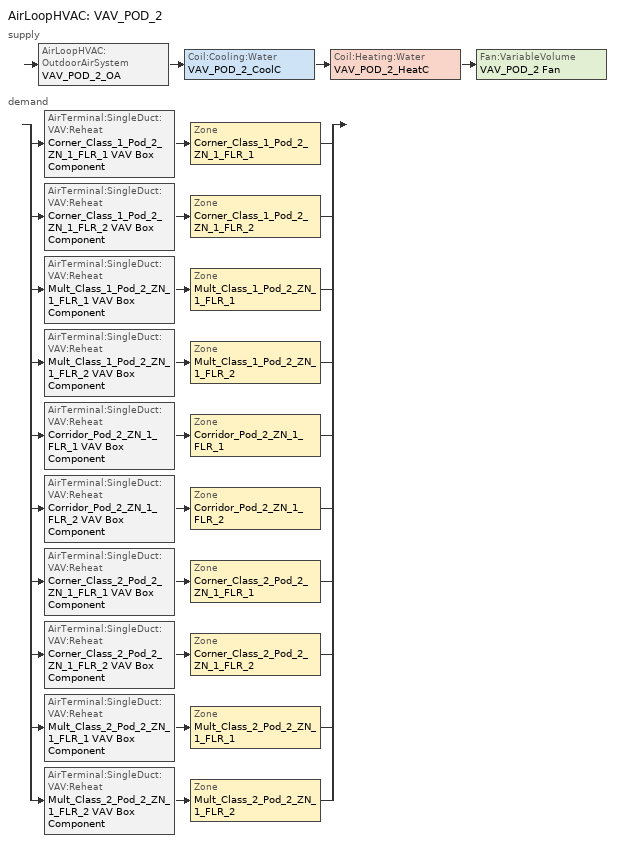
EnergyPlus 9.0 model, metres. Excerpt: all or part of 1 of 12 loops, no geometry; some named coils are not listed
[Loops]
AirLoopHVAC 'VAV_POD_2'
 supply: AirLoopHVAC:OutdoorAirSystem 'VAV_POD_2_OA' > Coil:Cooling:Water 'VAV_POD_2_CoolC' > Coil:Heating:Water 'VAV_POD_2_HeatC' > Fan:VariableVolume 'VAV_POD_2 Fan'
 demand: split
  | AirTerminal:SingleDuct:VAV:Reheat 'Corner_Class_1_Pod_2_ZN_1_FLR_1 VAV Box Component' > Zone 'Corner_Class_1_Pod_2_ZN_1_FLR_1'
  | AirTerminal:SingleDuct:VAV:Reheat 'Corner_Class_1_Pod_2_ZN_1_FLR_2 VAV Box Component' > Zone 'Corner_Class_1_Pod_2_ZN_1_FLR_2'
  | AirTerminal:SingleDuct:VAV:Reheat 'Mult_Class_1_Pod_2_ZN_1_FLR_1 VAV Box Component' > Zone 'Mult_Class_1_Pod_2_ZN_1_FLR_1'
  | AirTerminal:SingleDuct:VAV:Reheat 'Mult_Class_1_Pod_2_ZN_1_FLR_2 VAV Box Component' > Zone 'Mult_Class_1_Pod_2_ZN_1_FLR_2'
  | AirTerminal:SingleDuct:VAV:Reheat 'Corridor_Pod_2_ZN_1_FLR_1 VAV Box Component' > Zone 'Corridor_Pod_2_ZN_1_FLR_1'
  | AirTerminal:SingleDuct:VAV:Reheat 'Corridor_Pod_2_ZN_1_FLR_2 VAV Box Component' > Zone 'Corridor_Pod_2_ZN_1_FLR_2'
  | AirTerminal:SingleDuct:VAV:Reheat 'Corner_Class_2_Pod_2_ZN_1_FLR_1 VAV Box Component' > Zone 'Corner_Class_2_Pod_2_ZN_1_FLR_1'
  | AirTerminal:SingleDuct:VAV:Reheat 'Corner_Class_2_Pod_2_ZN_1_FLR_2 VAV Box Component' > Zone 'Corner_Class_2_Pod_2_ZN_1_FLR_2'
  | AirTerminal:SingleDuct:VAV:Reheat 'Mult_Class_2_Pod_2_ZN_1_FLR_1 VAV Box Component' > Zone 'Mult_Class_2_Pod_2_ZN_1_FLR_1'
  | AirTerminal:SingleDuct:VAV:Reheat 'Mult_Class_2_Pod_2_ZN_1_FLR_2 VAV Box Component' > Zone 'Mult_Class_2_Pod_2_ZN_1_FLR_2'
[Sizing:Zone] Zone Cooling Design Supply Air Temperature Input Method=SupplyAirTemperature; Zone Cooling Design Supply Air Temperature {C}=12.8; Zone Heating Design Supply Air Temperature Input Method=SupplyAirTemperature; Zone Heating Design Supply Air Temperature {C}=40; Zone Cooling Design Supply Air Humidity Ratio {kgWater/kgDryAir}=0.0085; Zone Heating Design Supply Air Humidity Ratio {kgWater/kgDryAir}=0.008; Cooling Design Air Flow Method=DesignDay; Cooling Design Air Flow Rate {m3/s}=0; Cooling Minimum Air Flow {m3/s}=0; Cooling Minimum Air Flow Fraction=0; Heating Design Air Flow Method=DesignDay; Heating Design Air Flow Rate {m3/s}=0; Design Specification Zone Air Distribution Object=VAV_Zone_AirDistribution
Name | Design Specification Outdoor Air Object
Corner_Class_1_Pod_2_ZN_1_FLR_1 | SZ DSOA Corner_Class_1_Pod_2_ZN_1_FLR_1
Corner_Class_1_Pod_2_ZN_1_FLR_2 | SZ DSOA Corner_Class_1_Pod_2_ZN_1_FLR_2
Mult_Class_1_Pod_2_ZN_1_FLR_1 | SZ DSOA Mult_Class_1_Pod_2_ZN_1_FLR_1
Mult_Class_1_Pod_2_ZN_1_FLR_2 | SZ DSOA Mult_Class_1_Pod_2_ZN_1_FLR_2
Corridor_Pod_2_ZN_1_FLR_1 | SZ DSOA Corridor_Pod_2_ZN_1_FLR_1
Corridor_Pod_2_ZN_1_FLR_2 | SZ DSOA Corridor_Pod_2_ZN_1_FLR_2
Corner_Class_2_Pod_2_ZN_1_FLR_1 | SZ DSOA Corner_Class_2_Pod_2_ZN_1_FLR_1
Corner_Class_2_Pod_2_ZN_1_FLR_2 | SZ DSOA Corner_Class_2_Pod_2_ZN_1_FLR_2
Mult_Class_2_Pod_2_ZN_1_FLR_1 | SZ DSOA Mult_Class_2_Pod_2_ZN_1_FLR_1
Mult_Class_2_Pod_2_ZN_1_FLR_2 | SZ DSOA Mult_Class_2_Pod_2_ZN_1_FLR_2
[DesignSpecification:OutdoorAir]
Name | Outdoor Air Method | Outdoor Air Flow per Zone Floor Area {m3/s-m2} | Outdoor Air Flow per Person {m3/s-person}
SZ DSOA Corner_Class_1_Pod_2_ZN_1_FLR_1; SZ DSOA Corner_Class_1_Pod_2_ZN_1_FLR_2; SZ DSOA Mult_Class_1_Pod_2_ZN_1_FLR_1; SZ DSOA Mult_Class_1_Pod_2_ZN_1_FLR_2; SZ DSOA Corner_Class_2_Pod_2_ZN_1_FLR_1; SZ DSOA Corner_Class_2_Pod_2_ZN_1_FLR_2; SZ DSOA Mult_Class_2_Pod_2_ZN_1_FLR_1; SZ DSOA Mult_Class_2_Pod_2_ZN_1_FLR_2 | Flow/Area | 0.00238745
SZ DSOA Corridor_Pod_2_ZN_1_FLR_1; SZ DSOA Corridor_Pod_2_ZN_1_FLR_2 | Flow/Area | 0.000304781
Design_Spec_OA_Classroom | Sum | 0.000609562 | 0.00471921
Design_Spec_OA_Corridor | Sum | 0.000304781 | 1e-08
[DesignSpecification:ZoneAirDistribution] Zone Air Distribution Effectiveness in Cooling Mode=1; Zone Air Distribution Effectiveness in Heating Mode=1
Name | Minimum Zone Ventilation Efficiency
VAV_Zone_AirDistribution | 0.6
Design_Spec_ZAD_1
[Sizing:System]
VAV_POD_2: Type of Load to Size On=Sensible; Design Outdoor Air Flow Rate {m3/s}=7.5943; Central Heating Maximum System Air Flow Ratio=0.3; Preheat Design Temperature {C}=7; Preheat Design Humidity Ratio {kgWater/kgDryAir}=0.008; Precool Design Temperature {C}=12.8; Precool Design Humidity Ratio {kgWater/kgDryAir}=0.008; Central Cooling Design Supply Air Temperature {C}=12.8; Central Heating Design Supply Air Temperature {C}=12.8; Type of Zone Sum to Use=Coincident; 100% Outdoor Air in Cooling=No; 100% Outdoor Air in Heating=No; Central Cooling Design Supply Air Humidity Ratio {kgWater/kgDryAir}=0.0085; Central Heating Design Supply Air Humidity Ratio {kgWater/kgDryAir}=0.008; Cooling Supply Air Flow Rate Method=DesignDay; Cooling Supply Air Flow Rate {m3/s}=0; Heating Supply Air Flow Rate Method=DesignDay; Heating Supply Air Flow Rate {m3/s}=0; System Outdoor Air Method=ZoneSum
[ZoneControl:Thermostat] Control Type Schedule=Dual Zone Control Type Sched
Name | Zone or ZoneList | Control 1
Corner_Class_1_Pod_2_ZN_1_FLR_1 Thermostat | Corner_Class_1_Pod_2_ZN_1_FLR_1 | Corner_Class_1_Pod_2_ZN_1_FLR_1 DualSPSched
Corner_Class_1_Pod_2_ZN_1_FLR_2 Thermostat | Corner_Class_1_Pod_2_ZN_1_FLR_2 | Corner_Class_1_Pod_2_ZN_1_FLR_2 DualSPSched
Mult_Class_1_Pod_2_ZN_1_FLR_1 Thermostat | Mult_Class_1_Pod_2_ZN_1_FLR_1 | Mult_Class_1_Pod_2_ZN_1_FLR_1 DualSPSched
Mult_Class_1_Pod_2_ZN_1_FLR_2 Thermostat | Mult_Class_1_Pod_2_ZN_1_FLR_2 | Mult_Class_1_Pod_2_ZN_1_FLR_2 DualSPSched
Corridor_Pod_2_ZN_1_FLR_1 Thermostat | Corridor_Pod_2_ZN_1_FLR_1 | Corridor_Pod_2_ZN_1_FLR_1 DualSPSched
Corridor_Pod_2_ZN_1_FLR_2 Thermostat | Corridor_Pod_2_ZN_1_FLR_2 | Corridor_Pod_2_ZN_1_FLR_2 DualSPSched
Corner_Class_2_Pod_2_ZN_1_FLR_1 Thermostat | Corner_Class_2_Pod_2_ZN_1_FLR_1 | Corner_Class_2_Pod_2_ZN_1_FLR_1 DualSPSched
Corner_Class_2_Pod_2_ZN_1_FLR_2 Thermostat | Corner_Class_2_Pod_2_ZN_1_FLR_2 | Corner_Class_2_Pod_2_ZN_1_FLR_2 DualSPSched
Mult_Class_2_Pod_2_ZN_1_FLR_1 Thermostat | Mult_Class_2_Pod_2_ZN_1_FLR_1 | Mult_Class_2_Pod_2_ZN_1_FLR_1 DualSPSched
Mult_Class_2_Pod_2_ZN_1_FLR_2 Thermostat | Mult_Class_2_Pod_2_ZN_1_FLR_2 | Mult_Class_2_Pod_2_ZN_1_FLR_2 DualSPSched
[ThermostatSetpoint:DualSetpoint] Heating Setpoint Temperature Schedule=HTGSETP_SCH_YES_OPTIMUM; Cooling Setpoint Temperature Schedule=CLGSETP_SCH_YES_OPTIMUM
Corner_Class_1_Pod_2_ZN_1_FLR_1 DualSPSched; Corner_Class_1_Pod_2_ZN_1_FLR_2 DualSPSched; Mult_Class_1_Pod_2_ZN_1_FLR_1 DualSPSched; Mult_Class_1_Pod_2_ZN_1_FLR_2 DualSPSched; Corridor_Pod_2_ZN_1_FLR_1 DualSPSched; Corridor_Pod_2_ZN_1_FLR_2 DualSPSched; Corner_Class_2_Pod_2_ZN_1_FLR_1 DualSPSched; Corner_Class_2_Pod_2_ZN_1_FLR_2 DualSPSched; Mult_Class_2_Pod_2_ZN_1_FLR_1 DualSPSched; Mult_Class_2_Pod_2_ZN_1_FLR_2 DualSPSched
[AirTerminal:SingleDuct:VAV:Reheat] Availability Schedule=ALWAYS_ON; Maximum Air Flow Rate {m3/s}=AUTOSIZE; Zone Minimum Air Flow Input Method=Constant; Maximum Hot Water or Steam Flow Rate {m3/s}=AUTOSIZE; Minimum Hot Water or Steam Flow Rate {m3/s}=0; Convergence Tolerance=0.001; Damper Heating Action=ReverseWithLimits; Maximum Flow Fraction During Reheat=0.5; Maximum Reheat Air Temperature {C}=40
Name | Constant Minimum Air Flow Fraction | Reheat Coil
Corner_Class_1_Pod_2_ZN_1_FLR_1 VAV Box Component | 1 | Corner_Class_1_Pod_2_ZN_1_FLR_1 VAV Box Reheat Coil
Corner_Class_1_Pod_2_ZN_1_FLR_2 VAV Box Component | 1 | Corner_Class_1_Pod_2_ZN_1_FLR_2 VAV Box Reheat Coil
Mult_Class_1_Pod_2_ZN_1_FLR_1 VAV Box Component | 1 | Mult_Class_1_Pod_2_ZN_1_FLR_1 VAV Box Reheat Coil
Mult_Class_1_Pod_2_ZN_1_FLR_2 VAV Box Component | 1 | Mult_Class_1_Pod_2_ZN_1_FLR_2 VAV Box Reheat Coil
Corridor_Pod_2_ZN_1_FLR_1 VAV Box Component | 0.581 | Corridor_Pod_2_ZN_1_FLR_1 VAV Box Reheat Coil
Corridor_Pod_2_ZN_1_FLR_2 VAV Box Component | 0.581 | Corridor_Pod_2_ZN_1_FLR_2 VAV Box Reheat Coil
Corner_Class_2_Pod_2_ZN_1_FLR_1 VAV Box Component | 1 | Corner_Class_2_Pod_2_ZN_1_FLR_1 VAV Box Reheat Coil
Corner_Class_2_Pod_2_ZN_1_FLR_2 VAV Box Component | 1 | Corner_Class_2_Pod_2_ZN_1_FLR_2 VAV Box Reheat Coil
Mult_Class_2_Pod_2_ZN_1_FLR_1 VAV Box Component | 1 | Mult_Class_2_Pod_2_ZN_1_FLR_1 VAV Box Reheat Coil
Mult_Class_2_Pod_2_ZN_1_FLR_2 VAV Box Component | 1 | Mult_Class_2_Pod_2_ZN_1_FLR_2 VAV Box Reheat Coil
[Zone equipment]
Corner_Class_1_Pod_2_ZN_1_FLR_1: Corner_Class_1_Pod_2_ZN_1_FLR_1 VAV Box Component
Corner_Class_1_Pod_2_ZN_1_FLR_2: Corner_Class_1_Pod_2_ZN_1_FLR_2 VAV Box Component
Mult_Class_1_Pod_2_ZN_1_FLR_1: Mult_Class_1_Pod_2_ZN_1_FLR_1 VAV Box Component
Mult_Class_1_Pod_2_ZN_1_FLR_2: Mult_Class_1_Pod_2_ZN_1_FLR_2 VAV Box Component
Corridor_Pod_2_ZN_1_FLR_1: Corridor_Pod_2_ZN_1_FLR_1 VAV Box Component
Corridor_Pod_2_ZN_1_FLR_2: Corridor_Pod_2_ZN_1_FLR_2 VAV Box Component
Corner_Class_2_Pod_2_ZN_1_FLR_1: Corner_Class_2_Pod_2_ZN_1_FLR_1 VAV Box Component
Corner_Class_2_Pod_2_ZN_1_FLR_2: Corner_Class_2_Pod_2_ZN_1_FLR_2 VAV Box Component
Mult_Class_2_Pod_2_ZN_1_FLR_1: Mult_Class_2_Pod_2_ZN_1_FLR_1 VAV Box Component
Mult_Class_2_Pod_2_ZN_1_FLR_2: Mult_Class_2_Pod_2_ZN_1_FLR_2 VAV Box Component
[Fan:VariableVolume]
VAV_POD_2 Fan: Availability Schedule=HVACOperationSchd; Fan Total Efficiency=0.6045; Pressure Rise {Pa}=1389.42; Maximum Flow Rate {m3/s}=AUTOSIZE; Fan Power Minimum Flow Rate Input Method=Fraction; Fan Power Minimum Flow Fraction=0.25; Motor Efficiency=0.93; Motor In Airstream Fraction=1; Fan Power Coefficient 1=0.0408; Fan Power Coefficient 2=0.088; Fan Power Coefficient 3=-0.0729; Fan Power Coefficient 4=0.9437; Fan Power Coefficient 5=0
[Coil:Cooling:Water]
VAV_POD_2_CoolC: Availability Schedule=ALWAYS_ON; Design Water Flow Rate {m3/s}=AUTOSIZE; Design Air Flow Rate {m3/s}=AUTOSIZE; Design Inlet Water Temperature {C}=AUTOSIZE; Design Inlet Air Temperature {C}=AUTOSIZE; Design Outlet Air Temperature {C}=AUTOSIZE; Design Inlet Air Humidity Ratio {kgWater/kgDryAir}=AUTOSIZE; Design Outlet Air Humidity Ratio {kgWater/kgDryAir}=AUTOSIZE; Type of Analysis=SimpleAnalysis; Heat Exchanger Configuration=CrossFlow
[Coil:Heating:Water]
VAV_POD_2_HeatC: Availability Schedule=ALWAYS_ON; U-Factor Times Area Value {W/K}=AUTOSIZE; Maximum Water Flow Rate {m3/s}=AUTOSIZE; Performance Input Method=UFactorTimesAreaAndDesignWaterFlowRate; Rated Capacity {W}=AUTOSIZE; Rated Inlet Water Temperature {C}=82.2; Rated Inlet Air Temperature {C}=12.8; Rated Outlet Water Temperature {C}=71.1; Rated Outlet Air Temperature {C}=40
[Controller:WaterCoil] Control Variable=Temperature; Actuator Variable=Flow; Maximum Actuated Flow {m3/s}=AUTOSIZE; Minimum Actuated Flow {m3/s}=0
Name | Action | Controller Convergence Tolerance {deltaC}
VAV_POD_2_CoolC_Controller | Reverse
VAV_POD_2_HeatC_Controller | Normal | 0.0001
[Controller:OutdoorAir]
VAV_POD_2_OA_Controller: Minimum Outdoor Air Flow Rate {m3/s}=0; Maximum Outdoor Air Flow Rate {m3/s}=AUTOSIZE; Economizer Control Type,             !- Economizer Control Typ=DifferentialEnthalpy; Economizer Control Action Type=ModulateFlow; Lockout Type=LockoutWithHeating; Minimum Limit Type=FixedMinimum; Minimum Outdoor Air Schedule=MinOA_MotorizedDamper_Sched; Maximum Fraction of Outdoor Air Schedule=VAV_POD_2 Max OA Fraction; Mechanical Ventilation Controller=VAV_POD_2_MultiZone; Heat Recovery Bypass Control Type=BypassWhenOAFlowGreaterThanMinimum
[AirLoopHVAC]
VAV_POD_2: Design Supply Air Flow Rate {m3/s}=AUTOSIZE
[SetpointManager:OutdoorAirReset]
VAV_POD_2 SAT setpoint: Control Variable=Temperature; Setpoint at Outdoor Low Temperature {C}=15.6; Outdoor Low Temperature {C}=10; Setpoint at Outdoor High Temperature {C}=12.8; Outdoor High Temperature {C}=21.1; Setpoint Node or NodeList=VAV_POD_2 Supply Equipment Outlet Node
[SetpointManager:MixedAir] Control Variable=Temperature
Name | Setpoint Node or NodeList
VAV_POD_2_CoolC SAT Manager | VAV_POD_2_CoolC-VAV_POD_2_HeatCNode
VAV_POD_2_HeatC SAT Manager | VAV_POD_2_HeatC-VAV_POD_2 FanNode
VAV_POD_2_OAMixed Air Temp Manager | VAV_POD_2_OA-VAV_POD_2_CoolCNode
[SetpointManager:OutdoorAirPretreat]
VAV_Pod_2 Heat Exchanger Supply Air Temp Manager: Control Variable=Temperature; Minimum Setpoint Temperature {C}=-99; Maximum Setpoint Temperature {C}=99; Minimum Setpoint Humidity Ratio {kgWater/kgDryAir}=0.00001; Maximum Setpoint Humidity Ratio {kgWater/kgDryAir}=1; Setpoint Node or NodeList=VAV_Pod_2 Heat Recovery Outlet Node
[HeatExchanger:AirToAir:SensibleAndLatent]
VAV_Pod_2 OA Heat Recovery: Availability Schedule=Always_On; Nominal Supply Air Flow Rate {m3/s}=AUTOSIZE; Sensible Effectiveness at 100% Heating Air Flow=0.7; Latent Effectiveness at 100% Heating Air Flow=0.6; Sensible Effectiveness at 75% Heating Air Flow=0.7; Latent Effectiveness at 75% Heating Air Flow=0.6; Sensible Effectiveness at 100% Cooling Air Flow=0.75; Latent Effectiveness at 100% Cooling Air Flow=0.6; Sensible Effectiveness at 75% Cooling Air Flow=0.75; Latent Effectiveness at 75% Cooling Air Flow=0.6; Nominal Electric Power {W}=5498.91; Supply Air Outlet Temperature Control=Yes; Heat Exchanger Type=Rotary; Frost Control Type=ExhaustOnly; Threshold Temperature {C}=-23.3; Initial Defrost Time Fraction=0.167; Rate of Defrost Time Fraction Increase {1/K}=1.44
[Controller:MechanicalVentilation]
VAV_POD_2_MultiZone: MinOA_MotorizedDamper_Sched, No, VentilationRateProcedure, Corner_Class_1_Pod_2_ZN_1_FLR_1, Design_Spec_OA_Classroom, Design_Spec_ZAD_1, Corner_Class_1_Pod_2_ZN_1_FLR_2, Design_Spec_OA_Classroom, Design_Spec_ZAD_1, Mult_Class_1_Pod_2_ZN_1_FLR_1, Design_Spec_OA_Classroom, Design_Spec_ZAD_1, Mult_Class_1_Pod_2_ZN_1_FLR_2, Design_Spec_OA_Classroom, Design_Spec_ZAD_1, Corridor_Pod_2_ZN_1_FLR_1, Design_Spec_OA_Corridor, Design_Spec_ZAD_1, Corridor_Pod_2_ZN_1_FLR_2, Design_Spec_OA_Corridor, Design_Spec_ZAD_1, Corner_Class_2_Pod_2_ZN_1_FLR_1, Design_Spec_OA_Classroom, Design_Spec_ZAD_1, Corner_Class_2_Pod_2_ZN_1_FLR_2, Design_Spec_OA_Classroom, Design_Spec_ZAD_1, Mult_Class_2_Pod_2_ZN_1_FLR_1, Design_Spec_OA_Classroom, Design_Spec_ZAD_1, Mult_Class_2_Pod_2_ZN_1_FLR_2, Design_Spec_OA_Classroom, Design_Spec_ZAD_1
[EnergyManagementSystem:Sensor]
Name | Output:Variable or Output:Meter Index Key | Output:Variable or Output:Meter
cCL1_Pod_2_ZN_1_FLR_1_LSr | Corner_Class_1_Pod_2_ZN_1_FLR_1 | Zone Lights Electric Power
cCL1_Pod_2_ZN_1_FLR_1_OSr | Corner_Class_1_Pod_2_ZN_1_FLR_1 | People Occupant Count
mCl1_Pod_2_ZN_1_FLR_1_LSr | Mult_Class_1_Pod_2_ZN_1_FLR_1 | Zone Lights Electric Power
mCl1_Pod_2_ZN_1_FLR_1_OSr | Mult_Class_1_Pod_2_ZN_1_FLR_1 | People Occupant Count
cPOD2_ZN_1_FLR_1_LSr | Corridor_Pod_2_ZN_1_FLR_1 | Zone Lights Electric Power
cCL2_Pod_2_ZN_1_FLR_1_LSr | Corner_Class_2_Pod_2_ZN_1_FLR_1 | Zone Lights Electric Power
cCL2_Pod_2_ZN_1_FLR_1_OSr | Corner_Class_2_Pod_2_ZN_1_FLR_1 | People Occupant Count
mCl2_Pod_2_ZN_1_FLR_1_LSr | Mult_Class_2_Pod_2_ZN_1_FLR_1 | Zone Lights Electric Power
mCl2_Pod_2_ZN_1_FLR_1_OSr | Mult_Class_2_Pod_2_ZN_1_FLR_1 | People Occupant Count
cCL1_Pod_2_ZN_1_FLR_2_LSr | Corner_Class_1_Pod_2_ZN_1_FLR_2 | Zone Lights Electric Power
cCL1_Pod_2_ZN_1_FLR_2_OSr | Corner_Class_1_Pod_2_ZN_1_FLR_2 | People Occupant Count
mCl1_Pod_2_ZN_1_FLR_2_LSr | Mult_Class_1_Pod_2_ZN_1_FLR_2 | Zone Lights Electric Power
mCl1_Pod_2_ZN_1_FLR_2_OSr | Mult_Class_1_Pod_2_ZN_1_FLR_2 | People Occupant Count
cPOD2_ZN_1_FLR_2_LSr | Corridor_Pod_2_ZN_1_FLR_2 | Zone Lights Electric Power
cCL2_Pod_2_ZN_1_FLR_2_LSr | Corner_Class_2_Pod_2_ZN_1_FLR_2 | Zone Lights Electric Power
cCL2_Pod_2_ZN_1_FLR_2_OSr | Corner_Class_2_Pod_2_ZN_1_FLR_2 | People Occupant Count
mCl2_Pod_2_ZN_1_FLR_2_LSr | Mult_Class_2_Pod_2_ZN_1_FLR_2 | Zone Lights Electric Power
mCl2_Pod_2_ZN_1_FLR_2_OSr | Mult_Class_2_Pod_2_ZN_1_FLR_2 | People Occupant Count
VAV_POD_2_OA_VRP | VAV_POD_2 | Air System Outdoor Air Mechanical Ventilation Requested Mass Flow Rate
VAV_POD_2_OA | VAV_POD_2 | Air System Outdoor Air Mass Flow Rate
VAV_POD_2_SUPPLY_FLOW | VAV_POD_2_OA-VAV_POD_2_CoolCNode | System Node Standard Density Volume Flow Rate
[EnergyManagementSystem:ProgramCallingManager]
SET_BATHROOMS_ZN_1_FLR_1_Light_EMS_Program_Prog_Manager: BeginTimestepBeforePredictor; SET_BATHROOMS_ZN_1_FLR_1_Light_EMS_Program
SET_Offices_ZN_1_FLR_1_Light_EMS_Program_Prog_Manager: BeginTimestepBeforePredictor; SET_Offices_ZN_1_FLR_1_Light_EMS_Program
SET_Gym_ZN_1_FLR_1_Light_EMS_Program_Prog_Manager: BeginTimestepBeforePredictor; SET_Gym_ZN_1_FLR_1_Light_EMS_Program
SET_Kitchen_ZN_1_FLR_1_Light_EMS_Program_Prog_Manager: BeginTimestepBeforePredictor; SET_Kitchen_ZN_1_FLR_1_Light_EMS_Program
SET_Cafeteria_ZN_1_FLR_1_Light_EMS_Program_Prog_Manager: BeginTimestepBeforePredictor; SET_Cafeteria_ZN_1_FLR_1_Light_EMS_Program
SET_cCL1_Pod_1_ZN_1_FLR_2_Light_EMS_Program_Prog_Manager: BeginTimestepBeforePredictor; SET_cCL1_Pod_1_ZN_1_FLR_2_Light_EMS_Program
SET_mCl1_Pod_1_ZN_1_FLR_2_Light_EMS_Program_Prog_Manager: BeginTimestepBeforePredictor; SET_mCl1_Pod_1_ZN_1_FLR_2_Light_EMS_Program
SET_cPOD1_ZN_1_FLR_2_Light_EMS_Program_Prog_Manager: BeginTimestepBeforePredictor; SET_cPOD1_ZN_1_FLR_2_Light_EMS_Program
SET_cCL2_Pod_1_ZN_1_FLR_2_Light_EMS_Program_Prog_Manager: BeginTimestepBeforePredictor; SET_cCL2_Pod_1_ZN_1_FLR_2_Light_EMS_Program
SET_mCl2_Pod_1_ZN_1_FLR_2_Light_EMS_Program_Prog_Manager: BeginTimestepBeforePredictor; SET_mCl2_Pod_1_ZN_1_FLR_2_Light_EMS_Program
SET_cCL1_Pod_2_ZN_1_FLR_2_Light_EMS_Program_Prog_Manager: BeginTimestepBeforePredictor; SET_cCL1_Pod_2_ZN_1_FLR_2_Light_EMS_Program
SET_mCl1_Pod_2_ZN_1_FLR_2_Light_EMS_Program_Prog_Manager: BeginTimestepBeforePredictor; SET_mCl1_Pod_2_ZN_1_FLR_2_Light_EMS_Program
SET_cPOD2_ZN_1_FLR_2_Light_EMS_Program_Prog_Manager: BeginTimestepBeforePredictor; SET_cPOD2_ZN_1_FLR_2_Light_EMS_Program
SET_cCL2_Pod_2_ZN_1_FLR_2_Light_EMS_Program_Prog_Manager: BeginTimestepBeforePredictor; SET_cCL2_Pod_2_ZN_1_FLR_2_Light_EMS_Program
SET_mCl2_Pod_2_ZN_1_FLR_2_Light_EMS_Program_Prog_Manager: BeginTimestepBeforePredictor; SET_mCl2_Pod_2_ZN_1_FLR_2_Light_EMS_Program
SET_cCL1_Pod_3_ZN_1_FLR_2_Light_EMS_Program_Prog_Manager: BeginTimestepBeforePredictor; SET_cCL1_Pod_3_ZN_1_FLR_2_Light_EMS_Program
[EnergyManagementSystem:InternalVariable] Internal Data Type=Zone Floor Area
Name | Internal Data Index Key
cCL1_Pod_2_ZN_1_FLR_1_Area | Corner_Class_1_Pod_2_ZN_1_FLR_1
mCl1_Pod_2_ZN_1_FLR_1_Area | Mult_Class_1_Pod_2_ZN_1_FLR_1
cPOD2_ZN_1_FLR_1_Area | Corridor_Pod_2_ZN_1_FLR_1
cCL2_Pod_2_ZN_1_FLR_1_Area | Corner_Class_2_Pod_2_ZN_1_FLR_1
mCl2_Pod_2_ZN_1_FLR_1_Area | Mult_Class_2_Pod_2_ZN_1_FLR_1
cCL1_Pod_2_ZN_1_FLR_2_Area | Corner_Class_1_Pod_2_ZN_1_FLR_2
mCl1_Pod_2_ZN_1_FLR_2_Area | Mult_Class_1_Pod_2_ZN_1_FLR_2
cPOD2_ZN_1_FLR_2_Area | Corridor_Pod_2_ZN_1_FLR_2
cCL2_Pod_2_ZN_1_FLR_2_Area | Corner_Class_2_Pod_2_ZN_1_FLR_2
mCl2_Pod_2_ZN_1_FLR_2_Area | Mult_Class_2_Pod_2_ZN_1_FLR_2
[Schedule:Compact]
ALWAYS_ON: Through: 12/31, For: AllDays, Until: 24:00, 1
Dual Zone Control Type Sched: Through: 12/31, For: AllDays, Until: 24:00, 4
HVACOperationSchd: Through: 12/31, For: Weekdays SummerDesignDay WinterDesignDay, Until: 07:00, 0, Until: 21:00, 1, Until: 24:00, 0, For: WeekEnds Holidays AllOtherDays, Until: 24:00, 0
HTGSETP_SCH_YES_OPTIMUM: Through: 12/31, For: SummerDesignDay, Until: 24:00, 15.6, For: WinterDesignDay, Until: 24:00, 21, For: Weekdays, Until: 06:00, 15.6, Until: 07:00, 17.8, Until: 08:00, 20, Until: 21:00, 21, Until: 24:00, 15.6, For: WeekEnds Holidays AllOtherDays, Until: 24:00, 15.6
CLGSETP_SCH_YES_OPTIMUM: Through: 12/31, For: SummerDesignDay, Until: 24:00, 24, For: WinterDesignDay, Until: 24:00, 29.44, For: Weekdays, Until: 06:00, 29.44, Until: 07:00, 27.8, Until: 08:00, 25.6, Until: 21:00, 24, Until: 24:00, 29.44, For: WeekEnds Holidays AllOtherDays, Until: 24:00, 29.44
MinOA_MotorizedDamper_Sched: Through: 12/31, For: Weekdays SummerDesignDay WinterDesignDay, Until: 08:00, 0, Until: 21:00, 1, Until: 24:00, 0, For: WeekEnds Holidays AllOtherDays, Until: 24:00, 0
[Schedule:Constant]
VAV_POD_2 Max OA Fraction: Hourly Value=1
